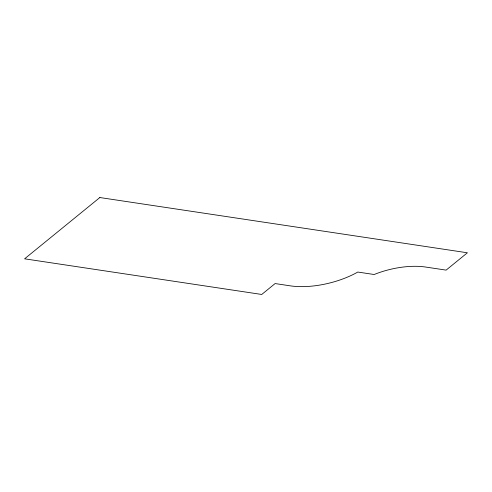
<?xml version="1.0" encoding="UTF-8"?>
<svg xmlns="http://www.w3.org/2000/svg" width="492" height="492" viewBox="0 0 492 492"><rect width="100%" height="100%" fill="white"/><g stroke="black" fill="none" stroke-linecap="round" stroke-linejoin="round"><path stroke-width="0.74" d="M99.845 197.538L24.6 258.817L261.732 294.462L275.108 283.564L290.04 285.809A56.531 24.957 -13.9 0 0 357.795 272.051L374.154 274.505A52.3 23.087 -13.9 0 1 425.445 267.015L446.115 270.12L467.4 252.783L99.845 197.538"/></g></svg>
